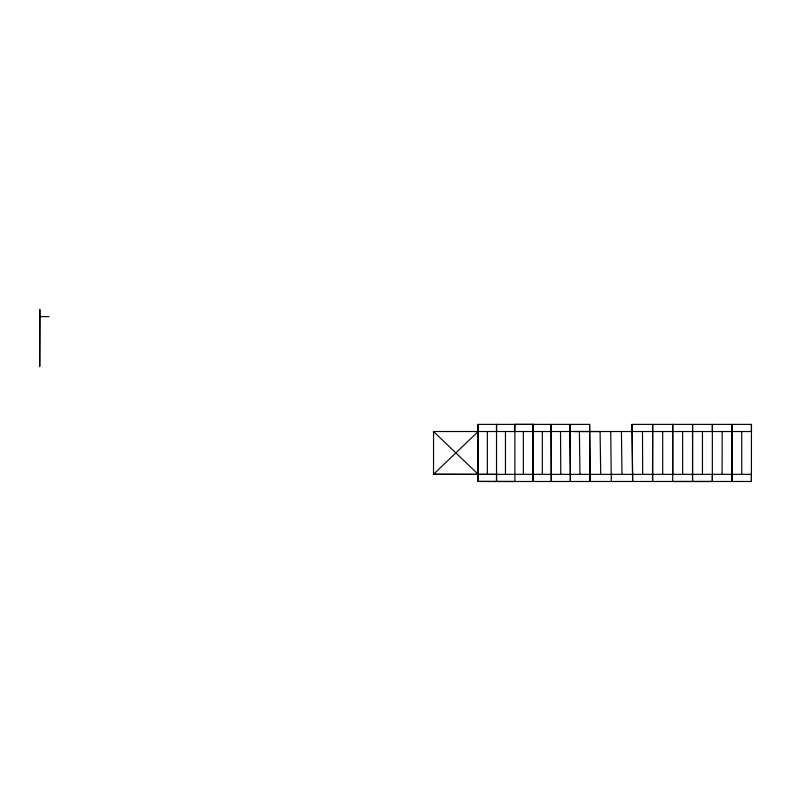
<?xml version="1.0" encoding="UTF-8"?>
<svg xmlns="http://www.w3.org/2000/svg" width="791" height="791" viewBox="0 0 791 791"><rect width="100%" height="100%" fill="white"/><g stroke="black" fill="none" stroke-linecap="round" stroke-linejoin="round"><path stroke-width="1.19" d="M496.521 481.442L496.521 474.165M496.53 432.885L496.53 424.391L496.53 481.492M533.332 424.391L533.263 481.492L533.332 424.391L514.892 424.391L514.377 431.52M692.54 481.492L692.56 424.391L692.56 481.482L478.011 481.492L478.15 424.391L589.621 424.391L590.126 481.492L589.621 424.391M702.448 474.373L702.467 431.53M692.56 481.482L751.41 481.482L751.41 474.333L672.736 474.363L672.736 424.391L672.736 481.501L712.335 481.482L712.365 424.391L712.365 431.53M751.41 481.482L751.45 424.391L632.039 424.391L632.632 481.492L632.039 424.391M652.516 481.482L652.684 424.391L652.684 481.482M722.104 474.373L722.183 431.53M39.698 316.618L39.57 366.599L39.698 309.489L39.728 316.618L48.904 316.618M478.011 481.492L478.169 431.52M732.09 474.373L731.883 481.482L731.883 424.391L732.09 481.482M712.335 474.343L712.335 481.482M478.15 431.53L433.537 474.274L433.537 431.52L569.945 431.52L600.092 431.53L600.715 474.363L672.736 474.363M574.108 431.52L751.45 431.53L751.45 424.391M496.53 474.373L433.537 474.274L478.15 474.353M600.715 474.363L477.991 474.343L478.169 481.482L478.15 424.391L478.15 481.492M478.15 481.393L514.892 481.492L514.892 424.391M433.537 431.52L478.15 474.274M621.429 431.53L621.973 474.353M610.731 431.53L611.285 481.492M579.408 431.53L579.971 474.363M560.512 431.52L560.789 474.373M642.49 431.53L642.658 474.363M741.721 431.53L741.77 474.373M682.613 431.53L682.653 474.363M662.68 431.53L662.71 474.363M532.986 424.391L533.085 481.492M39.698 309.489L39.728 366.589M542.349 431.52L542.349 474.373M523.335 431.52L523.335 474.373M505.459 431.52L505.459 474.373M487.355 431.52L487.355 474.373M570.37 474.363L569.945 424.391L570.37 481.492L570.37 474.363M551.268 474.373L551.08 424.391L551.268 481.501L551.268 474.373"/></g></svg>
